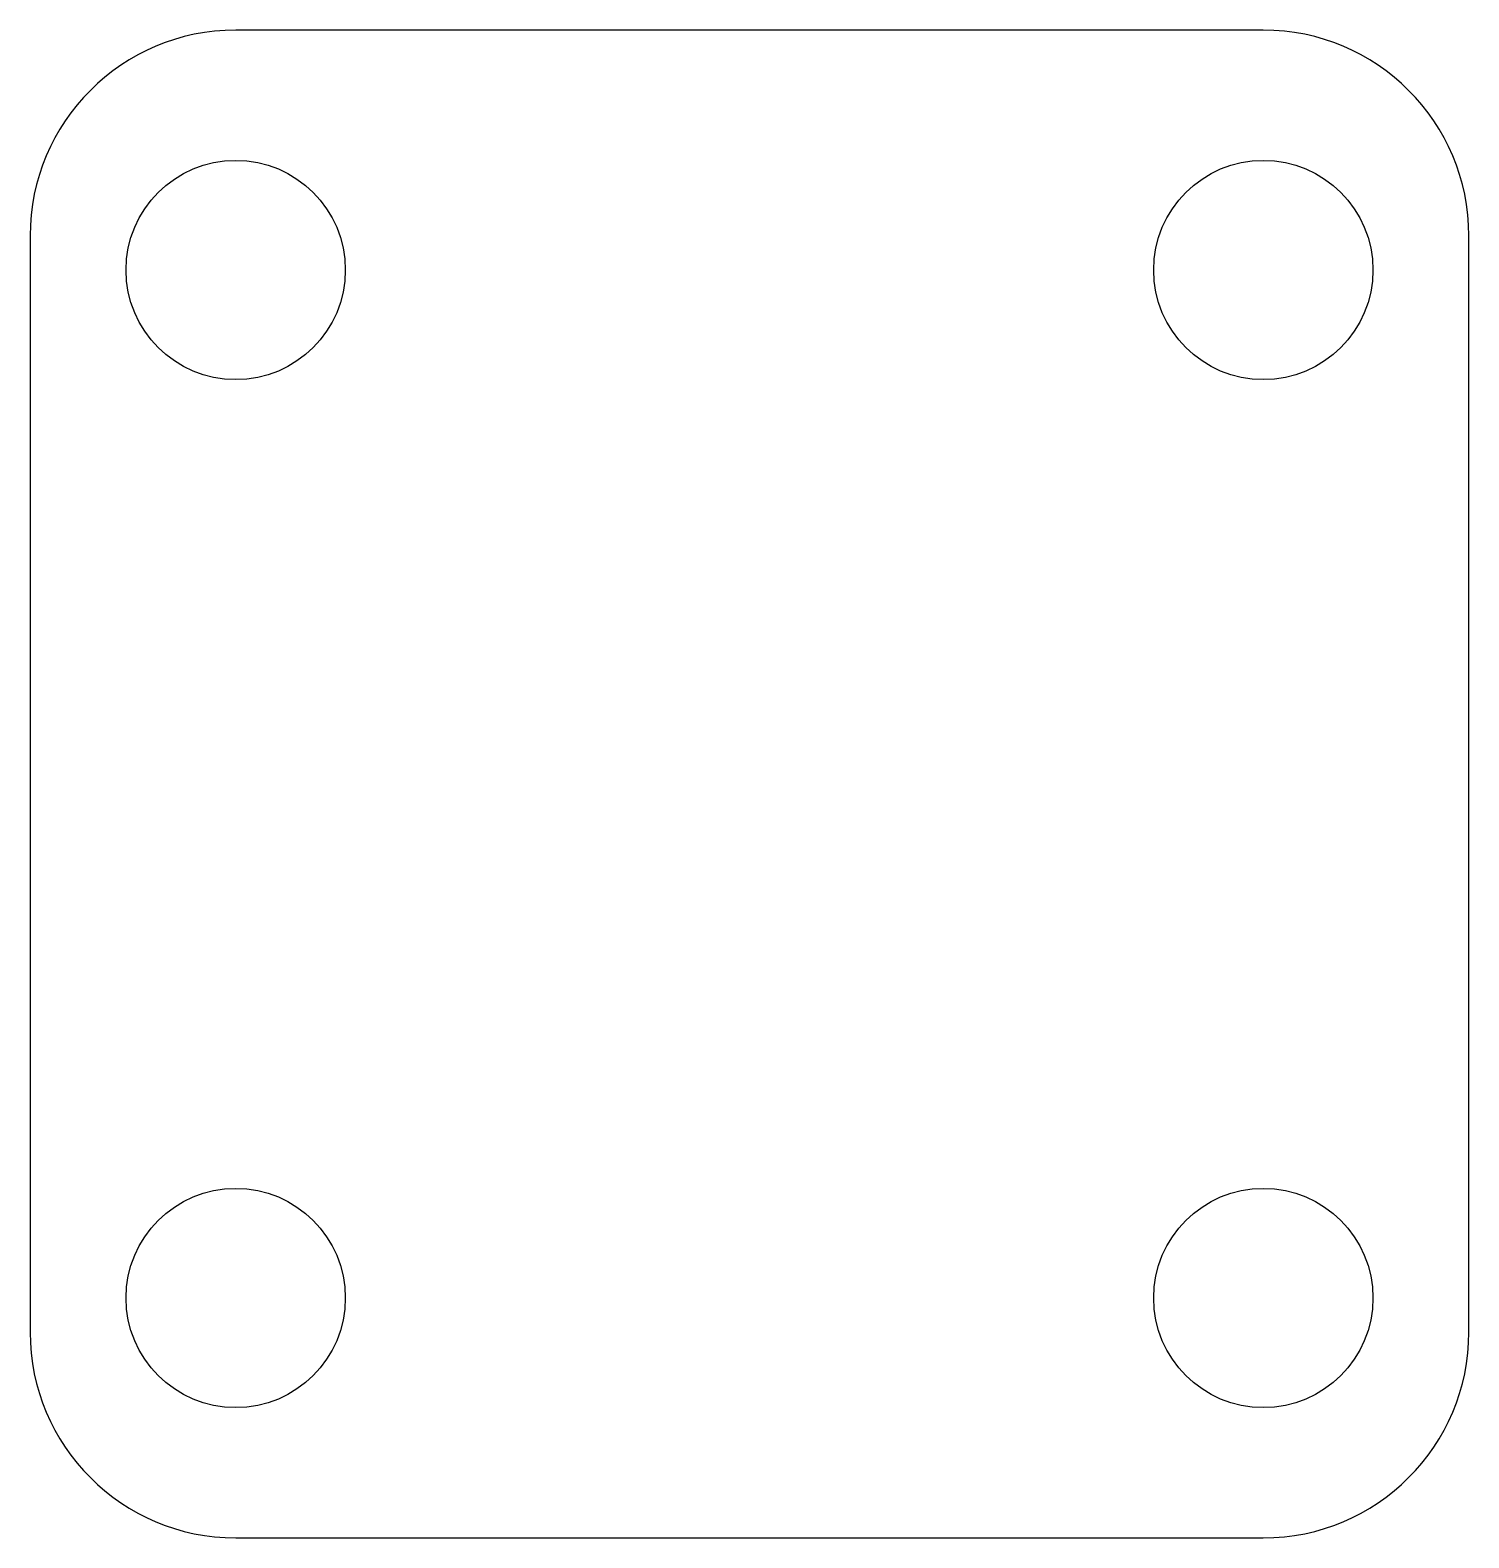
# Model space of a CAD drawing. Header units: millimetres. Extents: x -10.5 to 10.5, y -11 to 11.
import ezdxf

# ---------------------------------------------------------------- set-up
doc = ezdxf.new("R2010")
doc.units = ezdxf.units.MM

msp = doc.modelspace()

# ---------------------------------------------------------------- linework, layer by layer
at = {"color": 7, "linetype": 'Continuous', "lineweight": 25}
for p, q in [((7.5, 11), (-7.5, 11)), ((-10.5, 8), (-10.5, -8)), ((10.5, -8), (10.5, 8)), ((-7.5, -11), (7.5, -11))]:
    msp.add_line(p, q, dxfattribs=at)
for centre in [(-7.5, 7.5), (7.5, 7.5), (-7.5, -7.5), (7.5, -7.5)]:
    msp.add_circle(centre, 1.6, dxfattribs=at)
for centre, start, end in [((-7.5, 8), 90, 180), ((7.5, 8), 0, 90), ((-7.5, -8), 180, 270), ((7.5, -8), 270, 0)]:
    msp.add_arc(centre, 3, start, end, dxfattribs=at)

doc.saveas('drawing.dxf')
